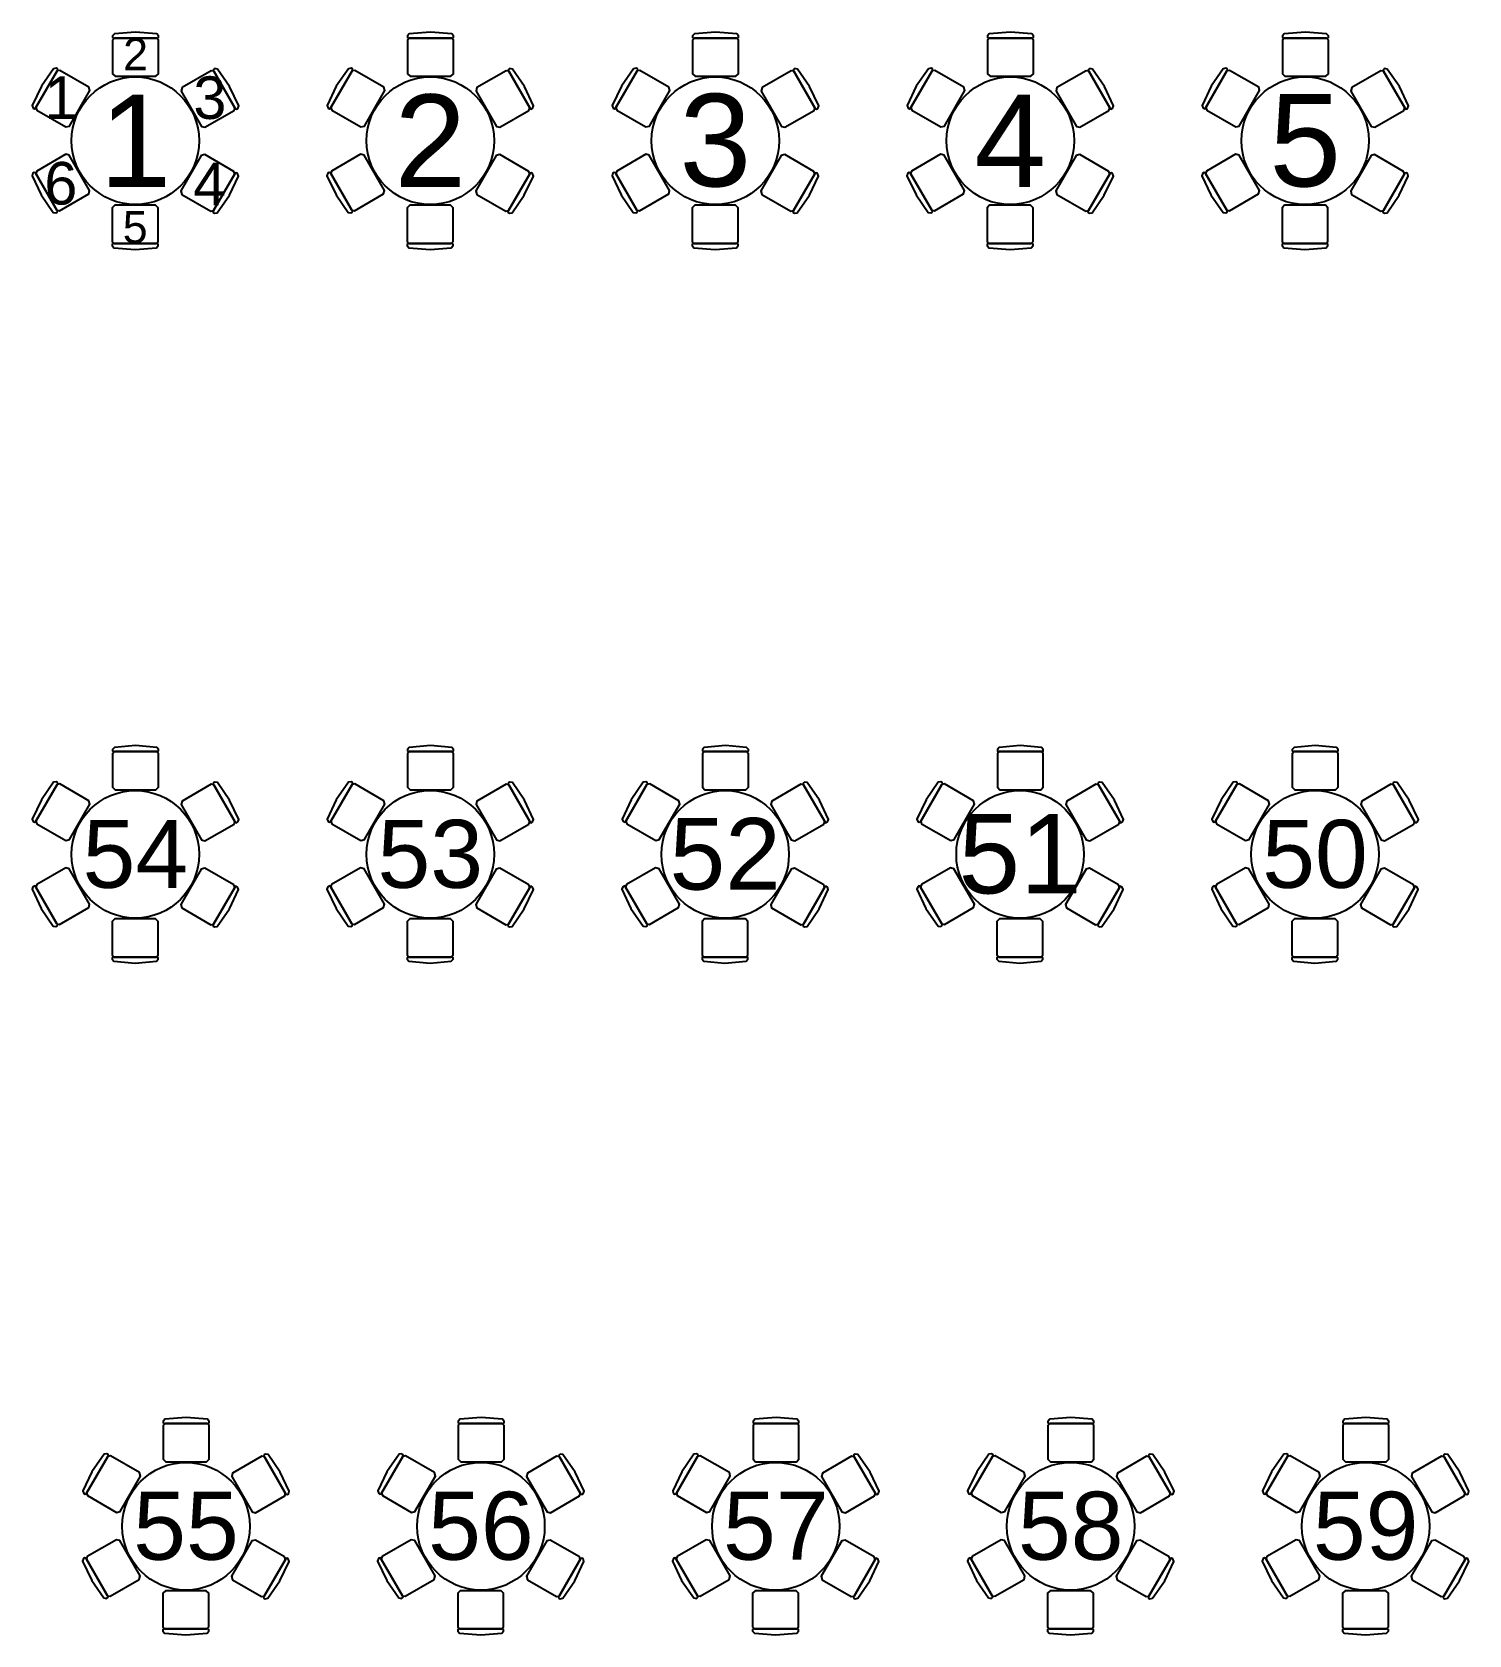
# Model space of a CAD drawing. Header units: metres. Extents: x 19 to 194, y 62 to 154.
# Drawn here: x 42.01 to 59.18, y 107.44 to 126.59 of the extents above; entities that cross this region are included whole.
import ezdxf

# ---------------------------------------------------------------- set-up
doc = ezdxf.new("R2010")
doc.units = ezdxf.units.M
doc.header["$MEASUREMENT"] = 0
doc.layers.add('[labels]', color=7, linetype='Continuous')
doc.layers.add('Layer 15', color=7, linetype='Continuous')
doc.styles.add('Arial', font='Arial.ttf')

msp = doc.modelspace()

# ---------------------------------------------------------------- linework, layer by layer
at = {"layer": 'Layer 15', "color": 18, "lineweight": 25, "true_color": 0x000000}
for points in [[(43.4983, 126.5203), (43.5089, 126.5185), (43.5195, 126.5286), (43.5195, 126.5461), (43.4988, 126.5711), (43.2452, 126.592), (42.9915, 126.5711), (42.9708, 126.5461), (42.9708, 126.5286), (42.9814, 126.5185), (42.992, 126.5203), (42.9708, 126.4952), (42.9708, 126.0942), (43.0013, 126.0637), (43.489, 126.0637), (43.5195, 126.0942), (43.5195, 126.4952), (43.4983, 126.5203), (42.992, 126.5203)], [(47.0223, 126.5203), (47.0329, 126.5185), (47.0435, 126.5286), (47.0435, 126.5461), (47.0228, 126.5711), (46.7692, 126.592), (46.5155, 126.5711), (46.4948, 126.5461), (46.4948, 126.5286), (46.5054, 126.5185), (46.516, 126.5203), (46.4948, 126.4952), (46.4948, 126.0942), (46.5253, 126.0637), (47.013, 126.0637), (47.0435, 126.0942), (47.0435, 126.4952), (47.0223, 126.5203), (46.516, 126.5203)], [(50.4288, 126.5203), (50.4394, 126.5185), (50.45, 126.5286), (50.45, 126.5461), (50.4293, 126.5711), (50.1757, 126.592), (49.922, 126.5711), (49.9013, 126.5461), (49.9013, 126.5286), (49.9119, 126.5185), (49.9225, 126.5203), (49.9013, 126.4952), (49.9013, 126.0942), (49.9318, 126.0637), (50.4195, 126.0637), (50.45, 126.0942), (50.45, 126.4952), (50.4288, 126.5203), (49.9225, 126.5203)], [(53.9528, 126.5203), (53.9634, 126.5185), (53.974, 126.5286), (53.974, 126.5461), (53.9533, 126.5711), (53.6997, 126.592), (53.446, 126.5711), (53.4253, 126.5461), (53.4253, 126.5286), (53.4359, 126.5185), (53.4465, 126.5203), (53.4253, 126.4952), (53.4253, 126.0942), (53.4558, 126.0637), (53.9435, 126.0637), (53.974, 126.0942), (53.974, 126.4952), (53.9528, 126.5203), (53.4465, 126.5203)], [(57.4768, 126.5203), (57.4874, 126.5185), (57.498, 126.5286), (57.498, 126.5461), (57.4773, 126.5711), (57.2237, 126.592), (56.97, 126.5711), (56.9493, 126.5461), (56.9493, 126.5286), (56.9599, 126.5185), (56.9705, 126.5203), (56.9493, 126.4952), (56.9493, 126.0942), (56.9798, 126.0637), (57.4675, 126.0637), (57.498, 126.0942), (57.498, 126.4952), (57.4768, 126.5203), (56.9705, 126.5203)], [(42.3079, 126.1282), (42.3148, 126.1365), (42.3113, 126.1508), (42.2961, 126.1595), (42.2641, 126.154), (42.1192, 125.9449), (42.0105, 125.7147), (42.0218, 125.6843), (42.0369, 125.6756), (42.051, 125.6797), (42.0548, 125.6898), (42.0659, 125.6589), (42.4132, 125.4584), (42.4548, 125.4695), (42.6986, 125.8919), (42.6875, 125.9335), (42.3402, 126.134), (42.3079, 126.1282), (42.0548, 125.6898)], [(44.433, 125.6854), (44.4367, 125.6753), (44.4508, 125.6712), (44.466, 125.6799), (44.4772, 125.7103), (44.3686, 125.9405), (44.2236, 126.1496), (44.1916, 126.1551), (44.1765, 126.1464), (44.173, 126.1321), (44.1799, 126.1238), (44.1475, 126.1296), (43.8003, 125.9291), (43.7891, 125.8875), (44.0329, 125.4651), (44.0746, 125.454), (44.4219, 125.6545), (44.433, 125.6854), (44.1799, 126.1238)], [(45.8319, 126.1282), (45.8388, 126.1365), (45.8353, 126.1508), (45.8201, 126.1595), (45.7881, 126.154), (45.6432, 125.9449), (45.5345, 125.7147), (45.5458, 125.6843), (45.5609, 125.6756), (45.575, 125.6797), (45.5788, 125.6898), (45.5899, 125.6589), (45.9372, 125.4584), (45.9788, 125.4695), (46.2226, 125.8919), (46.2115, 125.9335), (45.8642, 126.134), (45.8319, 126.1282), (45.5788, 125.6898)], [(47.957, 125.6854), (47.9607, 125.6753), (47.9748, 125.6712), (47.99, 125.6799), (48.0012, 125.7103), (47.8926, 125.9405), (47.7476, 126.1496), (47.7156, 126.1551), (47.7005, 126.1464), (47.697, 126.1321), (47.7039, 126.1238), (47.6715, 126.1296), (47.3243, 125.9291), (47.3131, 125.8875), (47.5569, 125.4651), (47.5986, 125.454), (47.9459, 125.6545), (47.957, 125.6854), (47.7039, 126.1238)], [(49.2384, 126.1282), (49.2453, 126.1365), (49.2418, 126.1508), (49.2266, 126.1595), (49.1946, 126.154), (49.0497, 125.9449), (48.941, 125.7147), (48.9523, 125.6843), (48.9674, 125.6756), (48.9815, 125.6797), (48.9853, 125.6898), (48.9964, 125.6589), (49.3437, 125.4584), (49.3853, 125.4695), (49.6291, 125.8919), (49.618, 125.9335), (49.2707, 126.134), (49.2384, 126.1282), (48.9853, 125.6898)], [(51.3635, 125.6854), (51.3672, 125.6753), (51.3813, 125.6712), (51.3965, 125.6799), (51.4077, 125.7103), (51.2991, 125.9405), (51.1541, 126.1496), (51.1221, 126.1551), (51.107, 126.1464), (51.1035, 126.1321), (51.1104, 126.1238), (51.078, 126.1296), (50.7308, 125.9291), (50.7196, 125.8875), (50.9634, 125.4651), (51.0051, 125.454), (51.3524, 125.6545), (51.3635, 125.6854), (51.1104, 126.1238)], [(52.7624, 126.1282), (52.7693, 126.1365), (52.7658, 126.1508), (52.7506, 126.1595), (52.7186, 126.154), (52.5737, 125.9449), (52.465, 125.7147), (52.4763, 125.6843), (52.4914, 125.6756), (52.5055, 125.6797), (52.5093, 125.6898), (52.5204, 125.6589), (52.8677, 125.4584), (52.9093, 125.4695), (53.1531, 125.8919), (53.142, 125.9335), (52.7947, 126.134), (52.7624, 126.1282), (52.5093, 125.6898)], [(54.8875, 125.6854), (54.8912, 125.6753), (54.9053, 125.6712), (54.9205, 125.6799), (54.9317, 125.7103), (54.8231, 125.9405), (54.6781, 126.1496), (54.6461, 126.1551), (54.631, 126.1464), (54.6275, 126.1321), (54.6344, 126.1238), (54.602, 126.1296), (54.2548, 125.9291), (54.2436, 125.8875), (54.4874, 125.4651), (54.5291, 125.454), (54.8764, 125.6545), (54.8875, 125.6854), (54.6344, 126.1238)], [(56.2864, 126.1282), (56.2933, 126.1365), (56.2898, 126.1508), (56.2746, 126.1595), (56.2426, 126.154), (56.0977, 125.9449), (55.989, 125.7147), (56.0003, 125.6843), (56.0154, 125.6756), (56.0295, 125.6797), (56.0333, 125.6898), (56.0444, 125.6589), (56.3917, 125.4584), (56.4333, 125.4695), (56.6771, 125.8919), (56.666, 125.9335), (56.3187, 126.134), (56.2864, 126.1282), (56.0333, 125.6898)], [(58.4115, 125.6854), (58.4152, 125.6753), (58.4293, 125.6712), (58.4445, 125.6799), (58.4557, 125.7103), (58.3471, 125.9405), (58.2021, 126.1496), (58.1701, 126.1551), (58.155, 126.1464), (58.1515, 126.1321), (58.1584, 126.1238), (58.126, 126.1296), (57.7788, 125.9291), (57.7676, 125.8875), (58.0114, 125.4651), (58.0531, 125.454), (58.4004, 125.6545), (58.4115, 125.6854), (58.1584, 126.1238)], [(42.0523, 124.9012), (42.0485, 124.9113), (42.0344, 124.9154), (42.0193, 124.9067), (42.008, 124.8762), (42.1167, 124.6461), (42.2616, 124.4369), (42.2936, 124.4315), (42.3088, 124.4402), (42.3123, 124.4545), (42.3054, 124.4628), (42.3377, 124.4569), (42.685, 124.6575), (42.6961, 124.6991), (42.4523, 125.1214), (42.4107, 125.1326), (42.0634, 124.9321), (42.0523, 124.9012), (42.3054, 124.4628)], [(44.1773, 124.4585), (44.1704, 124.4502), (44.1739, 124.4359), (44.189, 124.4272), (44.221, 124.4326), (44.366, 124.6418), (44.4746, 124.8719), (44.4634, 124.9024), (44.4482, 124.9111), (44.4341, 124.907), (44.4304, 124.8969), (44.4193, 124.9278), (44.072, 125.1283), (44.0303, 125.1171), (43.7865, 124.6948), (43.7977, 124.6532), (44.1449, 124.4526), (44.1773, 124.4585), (44.4304, 124.8969)], [(45.5763, 124.9012), (45.5725, 124.9113), (45.5584, 124.9154), (45.5433, 124.9067), (45.532, 124.8762), (45.6407, 124.6461), (45.7856, 124.4369), (45.8176, 124.4315), (45.8328, 124.4402), (45.8363, 124.4545), (45.8294, 124.4628), (45.8617, 124.4569), (46.209, 124.6575), (46.2201, 124.6991), (45.9763, 125.1214), (45.9347, 125.1326), (45.5874, 124.9321), (45.5763, 124.9012), (45.8294, 124.4628)], [(47.7013, 124.4585), (47.6944, 124.4502), (47.6979, 124.4359), (47.713, 124.4272), (47.745, 124.4326), (47.89, 124.6418), (47.9986, 124.8719), (47.9874, 124.9024), (47.9722, 124.9111), (47.9581, 124.907), (47.9544, 124.8969), (47.9433, 124.9278), (47.596, 125.1283), (47.5543, 125.1171), (47.3105, 124.6948), (47.3217, 124.6532), (47.6689, 124.4526), (47.7013, 124.4585), (47.9544, 124.8969)], [(48.9828, 124.9012), (48.979, 124.9113), (48.9649, 124.9154), (48.9498, 124.9067), (48.9385, 124.8762), (49.0472, 124.6461), (49.1921, 124.4369), (49.2241, 124.4315), (49.2393, 124.4402), (49.2428, 124.4545), (49.2359, 124.4628), (49.2682, 124.4569), (49.6155, 124.6575), (49.6266, 124.6991), (49.3828, 125.1214), (49.3412, 125.1326), (48.9939, 124.9321), (48.9828, 124.9012), (49.2359, 124.4628)], [(51.1078, 124.4585), (51.1009, 124.4502), (51.1044, 124.4359), (51.1195, 124.4272), (51.1515, 124.4326), (51.2965, 124.6418), (51.4051, 124.8719), (51.3939, 124.9024), (51.3787, 124.9111), (51.3646, 124.907), (51.3609, 124.8969), (51.3498, 124.9278), (51.0025, 125.1283), (50.9608, 125.1171), (50.717, 124.6948), (50.7282, 124.6532), (51.0754, 124.4526), (51.1078, 124.4585), (51.3609, 124.8969)], [(52.5068, 124.9012), (52.503, 124.9113), (52.4889, 124.9154), (52.4738, 124.9067), (52.4625, 124.8762), (52.5712, 124.6461), (52.7161, 124.4369), (52.7481, 124.4315), (52.7633, 124.4402), (52.7668, 124.4545), (52.7599, 124.4628), (52.7922, 124.4569), (53.1395, 124.6575), (53.1506, 124.6991), (52.9068, 125.1214), (52.8652, 125.1326), (52.5179, 124.9321), (52.5068, 124.9012), (52.7599, 124.4628)], [(54.6318, 124.4585), (54.6249, 124.4502), (54.6284, 124.4359), (54.6435, 124.4272), (54.6755, 124.4326), (54.8205, 124.6418), (54.9291, 124.8719), (54.9179, 124.9024), (54.9027, 124.9111), (54.8886, 124.907), (54.8849, 124.8969), (54.8738, 124.9278), (54.5265, 125.1283), (54.4848, 125.1171), (54.241, 124.6948), (54.2522, 124.6532), (54.5994, 124.4526), (54.6318, 124.4585), (54.8849, 124.8969)], [(56.0308, 124.9012), (56.027, 124.9113), (56.0129, 124.9154), (55.9978, 124.9067), (55.9865, 124.8762), (56.0952, 124.6461), (56.2401, 124.4369), (56.2721, 124.4315), (56.2873, 124.4402), (56.2908, 124.4545), (56.2839, 124.4628), (56.3162, 124.4569), (56.6635, 124.6575), (56.6746, 124.6991), (56.4308, 125.1214), (56.3892, 125.1326), (56.0419, 124.9321), (56.0308, 124.9012), (56.2839, 124.4628)], [(58.1558, 124.4585), (58.1489, 124.4502), (58.1524, 124.4359), (58.1675, 124.4272), (58.1995, 124.4326), (58.3445, 124.6418), (58.4531, 124.8719), (58.4419, 124.9024), (58.4267, 124.9111), (58.4126, 124.907), (58.4089, 124.8969), (58.3978, 124.9278), (58.0505, 125.1283), (58.0088, 125.1171), (57.765, 124.6948), (57.7762, 124.6532), (58.1234, 124.4526), (58.1558, 124.4585), (58.4089, 124.8969)], [(42.987, 124.0663), (42.9764, 124.0681), (42.9658, 124.058), (42.9658, 124.0405), (42.9865, 124.0155), (43.2402, 123.9946), (43.4938, 124.0155), (43.5145, 124.0405), (43.5145, 124.058), (43.5039, 124.0681), (43.4933, 124.0663), (43.5145, 124.0914), (43.5145, 124.4924), (43.484, 124.5229), (42.9963, 124.5229), (42.9658, 124.4924), (42.9658, 124.0914), (42.987, 124.0663), (43.4933, 124.0663)], [(46.511, 124.0663), (46.5004, 124.0681), (46.4898, 124.058), (46.4898, 124.0405), (46.5105, 124.0155), (46.7642, 123.9946), (47.0178, 124.0155), (47.0385, 124.0405), (47.0385, 124.058), (47.0279, 124.0681), (47.0173, 124.0663), (47.0385, 124.0914), (47.0385, 124.4924), (47.008, 124.5229), (46.5203, 124.5229), (46.4898, 124.4924), (46.4898, 124.0914), (46.511, 124.0663), (47.0173, 124.0663)], [(49.9175, 124.0663), (49.9069, 124.0681), (49.8963, 124.058), (49.8963, 124.0405), (49.917, 124.0155), (50.1707, 123.9946), (50.4243, 124.0155), (50.445, 124.0405), (50.445, 124.058), (50.4344, 124.0681), (50.4238, 124.0663), (50.445, 124.0914), (50.445, 124.4924), (50.4145, 124.5229), (49.9268, 124.5229), (49.8963, 124.4924), (49.8963, 124.0914), (49.9175, 124.0663), (50.4238, 124.0663)], [(53.4415, 124.0663), (53.4309, 124.0681), (53.4203, 124.058), (53.4203, 124.0405), (53.441, 124.0155), (53.6947, 123.9946), (53.9483, 124.0155), (53.969, 124.0405), (53.969, 124.058), (53.9584, 124.0681), (53.9478, 124.0663), (53.969, 124.0914), (53.969, 124.4924), (53.9385, 124.5229), (53.4508, 124.5229), (53.4203, 124.4924), (53.4203, 124.0914), (53.4415, 124.0663), (53.9478, 124.0663)], [(56.9655, 124.0663), (56.9549, 124.0681), (56.9443, 124.058), (56.9443, 124.0405), (56.965, 124.0155), (57.2187, 123.9946), (57.4723, 124.0155), (57.493, 124.0405), (57.493, 124.058), (57.4824, 124.0681), (57.4718, 124.0663), (57.493, 124.0914), (57.493, 124.4924), (57.4625, 124.5229), (56.9748, 124.5229), (56.9443, 124.4924), (56.9443, 124.0914), (56.9655, 124.0663), (57.4718, 124.0663)], [(43.4983, 117.9963), (43.5089, 117.9945), (43.5195, 118.0046), (43.5195, 118.0221), (43.4988, 118.0471), (43.2452, 118.068), (42.9915, 118.0471), (42.9708, 118.0221), (42.9708, 118.0046), (42.9814, 117.9945), (42.992, 117.9963), (42.9708, 117.9712), (42.9708, 117.5702), (43.0013, 117.5397), (43.489, 117.5397), (43.5195, 117.5702), (43.5195, 117.9712), (43.4983, 117.9963), (42.992, 117.9963)], [(47.0223, 117.9963), (47.0329, 117.9945), (47.0435, 118.0046), (47.0435, 118.0221), (47.0228, 118.0471), (46.7692, 118.068), (46.5155, 118.0471), (46.4948, 118.0221), (46.4948, 118.0046), (46.5054, 117.9945), (46.516, 117.9963), (46.4948, 117.9712), (46.4948, 117.5702), (46.5253, 117.5397), (47.013, 117.5397), (47.0435, 117.5702), (47.0435, 117.9712), (47.0223, 117.9963), (46.516, 117.9963)], [(50.5463, 117.9963), (50.5569, 117.9945), (50.5675, 118.0046), (50.5675, 118.0221), (50.5468, 118.0471), (50.2932, 118.068), (50.0395, 118.0471), (50.0188, 118.0221), (50.0188, 118.0046), (50.0294, 117.9945), (50.04, 117.9963), (50.0188, 117.9712), (50.0188, 117.5702), (50.0493, 117.5397), (50.537, 117.5397), (50.5675, 117.5702), (50.5675, 117.9712), (50.5463, 117.9963), (50.04, 117.9963)], [(54.0703, 117.9963), (54.0809, 117.9945), (54.0915, 118.0046), (54.0915, 118.0221), (54.0708, 118.0471), (53.8172, 118.068), (53.5635, 118.0471), (53.5428, 118.0221), (53.5428, 118.0046), (53.5534, 117.9945), (53.564, 117.9963), (53.5428, 117.9712), (53.5428, 117.5702), (53.5733, 117.5397), (54.061, 117.5397), (54.0915, 117.5702), (54.0915, 117.9712), (54.0703, 117.9963), (53.564, 117.9963)], [(57.5943, 117.9963), (57.6049, 117.9945), (57.6155, 118.0046), (57.6155, 118.0221), (57.5948, 118.0471), (57.3412, 118.068), (57.0875, 118.0471), (57.0668, 118.0221), (57.0668, 118.0046), (57.0774, 117.9945), (57.088, 117.9963), (57.0668, 117.9712), (57.0668, 117.5702), (57.0973, 117.5397), (57.585, 117.5397), (57.6155, 117.5702), (57.6155, 117.9712), (57.5943, 117.9963), (57.088, 117.9963)], [(42.3079, 117.6042), (42.3148, 117.6125), (42.3113, 117.6268), (42.2961, 117.6355), (42.2641, 117.63), (42.1192, 117.4209), (42.0105, 117.1907), (42.0218, 117.1603), (42.0369, 117.1516), (42.051, 117.1557), (42.0548, 117.1658), (42.0659, 117.1349), (42.4132, 116.9344), (42.4548, 116.9455), (42.6986, 117.3679), (42.6875, 117.4095), (42.3402, 117.61), (42.3079, 117.6042), (42.0548, 117.1658)], [(44.433, 117.1614), (44.4367, 117.1513), (44.4508, 117.1472), (44.466, 117.1559), (44.4772, 117.1863), (44.3686, 117.4165), (44.2236, 117.6256), (44.1916, 117.6311), (44.1765, 117.6224), (44.173, 117.6081), (44.1799, 117.5998), (44.1475, 117.6056), (43.8003, 117.4051), (43.7891, 117.3635), (44.0329, 116.9411), (44.0746, 116.93), (44.4219, 117.1305), (44.433, 117.1614), (44.1799, 117.5998)], [(45.8319, 117.6042), (45.8388, 117.6125), (45.8353, 117.6268), (45.8201, 117.6355), (45.7881, 117.63), (45.6432, 117.4209), (45.5345, 117.1907), (45.5458, 117.1603), (45.5609, 117.1516), (45.575, 117.1557), (45.5788, 117.1658), (45.5899, 117.1349), (45.9372, 116.9344), (45.9788, 116.9455), (46.2226, 117.3679), (46.2115, 117.4095), (45.8642, 117.61), (45.8319, 117.6042), (45.5788, 117.1658)], [(47.957, 117.1614), (47.9607, 117.1513), (47.9748, 117.1472), (47.99, 117.1559), (48.0012, 117.1863), (47.8926, 117.4165), (47.7476, 117.6256), (47.7156, 117.6311), (47.7005, 117.6224), (47.697, 117.6081), (47.7039, 117.5998), (47.6715, 117.6056), (47.3243, 117.4051), (47.3131, 117.3635), (47.5569, 116.9411), (47.5986, 116.93), (47.9459, 117.1305), (47.957, 117.1614), (47.7039, 117.5998)], [(49.3559, 117.6042), (49.3628, 117.6125), (49.3593, 117.6268), (49.3441, 117.6355), (49.3121, 117.63), (49.1672, 117.4209), (49.0585, 117.1907), (49.0698, 117.1603), (49.0849, 117.1516), (49.099, 117.1557), (49.1028, 117.1658), (49.1139, 117.1349), (49.4612, 116.9344), (49.5028, 116.9455), (49.7466, 117.3679), (49.7355, 117.4095), (49.3882, 117.61), (49.3559, 117.6042), (49.1028, 117.1658)], [(51.481, 117.1614), (51.4847, 117.1513), (51.4988, 117.1472), (51.514, 117.1559), (51.5252, 117.1863), (51.4166, 117.4165), (51.2716, 117.6256), (51.2396, 117.6311), (51.2245, 117.6224), (51.221, 117.6081), (51.2279, 117.5998), (51.1955, 117.6056), (50.8483, 117.4051), (50.8371, 117.3635), (51.0809, 116.9411), (51.1226, 116.93), (51.4699, 117.1305), (51.481, 117.1614), (51.2279, 117.5998)], [(52.8799, 117.6042), (52.8868, 117.6125), (52.8833, 117.6268), (52.8681, 117.6355), (52.8361, 117.63), (52.6912, 117.4209), (52.5825, 117.1907), (52.5938, 117.1603), (52.6089, 117.1516), (52.623, 117.1557), (52.6268, 117.1658), (52.6379, 117.1349), (52.9852, 116.9344), (53.0268, 116.9455), (53.2706, 117.3679), (53.2595, 117.4095), (52.9122, 117.61), (52.8799, 117.6042), (52.6268, 117.1658)], [(55.005, 117.1614), (55.0087, 117.1513), (55.0228, 117.1472), (55.038, 117.1559), (55.0492, 117.1863), (54.9406, 117.4165), (54.7956, 117.6256), (54.7636, 117.6311), (54.7485, 117.6224), (54.745, 117.6081), (54.7519, 117.5998), (54.7195, 117.6056), (54.3723, 117.4051), (54.3611, 117.3635), (54.6049, 116.9411), (54.6466, 116.93), (54.9939, 117.1305), (55.005, 117.1614), (54.7519, 117.5998)], [(56.4039, 117.6042), (56.4108, 117.6125), (56.4073, 117.6268), (56.3921, 117.6355), (56.3601, 117.63), (56.2152, 117.4209), (56.1065, 117.1907), (56.1178, 117.1603), (56.1329, 117.1516), (56.147, 117.1557), (56.1508, 117.1658), (56.1619, 117.1349), (56.5092, 116.9344), (56.5508, 116.9455), (56.7946, 117.3679), (56.7835, 117.4095), (56.4362, 117.61), (56.4039, 117.6042), (56.1508, 117.1658)], [(58.529, 117.1614), (58.5327, 117.1513), (58.5468, 117.1472), (58.562, 117.1559), (58.5732, 117.1863), (58.4646, 117.4165), (58.3196, 117.6256), (58.2876, 117.6311), (58.2725, 117.6224), (58.269, 117.6081), (58.2759, 117.5998), (58.2435, 117.6056), (57.8963, 117.4051), (57.8851, 117.3635), (58.1289, 116.9411), (58.1706, 116.93), (58.5179, 117.1305), (58.529, 117.1614), (58.2759, 117.5998)], [(42.0523, 116.3772), (42.0485, 116.3873), (42.0344, 116.3914), (42.0193, 116.3827), (42.008, 116.3522), (42.1167, 116.1221), (42.2616, 115.9129), (42.2936, 115.9075), (42.3088, 115.9162), (42.3123, 115.9305), (42.3054, 115.9388), (42.3377, 115.9329), (42.685, 116.1335), (42.6961, 116.1751), (42.4523, 116.5974), (42.4107, 116.6086), (42.0634, 116.4081), (42.0523, 116.3772), (42.3054, 115.9388)], [(44.1773, 115.9345), (44.1704, 115.9262), (44.1739, 115.9119), (44.189, 115.9032), (44.221, 115.9086), (44.366, 116.1178), (44.4746, 116.3479), (44.4634, 116.3784), (44.4482, 116.3871), (44.4341, 116.383), (44.4304, 116.3729), (44.4193, 116.4038), (44.072, 116.6043), (44.0303, 116.5931), (43.7865, 116.1708), (43.7977, 116.1292), (44.1449, 115.9286), (44.1773, 115.9345), (44.4304, 116.3729)], [(45.5763, 116.3772), (45.5725, 116.3873), (45.5584, 116.3914), (45.5433, 116.3827), (45.532, 116.3522), (45.6407, 116.1221), (45.7856, 115.9129), (45.8176, 115.9075), (45.8328, 115.9162), (45.8363, 115.9305), (45.8294, 115.9388), (45.8617, 115.9329), (46.209, 116.1335), (46.2201, 116.1751), (45.9763, 116.5974), (45.9347, 116.6086), (45.5874, 116.4081), (45.5763, 116.3772), (45.8294, 115.9388)], [(47.7013, 115.9345), (47.6944, 115.9262), (47.6979, 115.9119), (47.713, 115.9032), (47.745, 115.9086), (47.89, 116.1178), (47.9986, 116.3479), (47.9874, 116.3784), (47.9722, 116.3871), (47.9581, 116.383), (47.9544, 116.3729), (47.9433, 116.4038), (47.596, 116.6043), (47.5543, 116.5931), (47.3105, 116.1708), (47.3217, 116.1292), (47.6689, 115.9286), (47.7013, 115.9345), (47.9544, 116.3729)], [(49.1003, 116.3772), (49.0965, 116.3873), (49.0824, 116.3914), (49.0673, 116.3827), (49.056, 116.3522), (49.1647, 116.1221), (49.3096, 115.9129), (49.3416, 115.9075), (49.3568, 115.9162), (49.3603, 115.9305), (49.3534, 115.9388), (49.3857, 115.9329), (49.733, 116.1335), (49.7441, 116.1751), (49.5003, 116.5974), (49.4587, 116.6086), (49.1114, 116.4081), (49.1003, 116.3772), (49.3534, 115.9388)], [(51.2253, 115.9345), (51.2184, 115.9262), (51.2219, 115.9119), (51.237, 115.9032), (51.269, 115.9086), (51.414, 116.1178), (51.5226, 116.3479), (51.5114, 116.3784), (51.4962, 116.3871), (51.4821, 116.383), (51.4784, 116.3729), (51.4673, 116.4038), (51.12, 116.6043), (51.0783, 116.5931), (50.8345, 116.1708), (50.8457, 116.1292), (51.1929, 115.9286), (51.2253, 115.9345), (51.4784, 116.3729)], [(52.6243, 116.3772), (52.6205, 116.3873), (52.6064, 116.3914), (52.5913, 116.3827), (52.58, 116.3522), (52.6887, 116.1221), (52.8336, 115.9129), (52.8656, 115.9075), (52.8808, 115.9162), (52.8843, 115.9305), (52.8774, 115.9388), (52.9097, 115.9329), (53.257, 116.1335), (53.2681, 116.1751), (53.0243, 116.5974), (52.9827, 116.6086), (52.6354, 116.4081), (52.6243, 116.3772), (52.8774, 115.9388)], [(54.7493, 115.9345), (54.7424, 115.9262), (54.7459, 115.9119), (54.761, 115.9032), (54.793, 115.9086), (54.938, 116.1178), (55.0466, 116.3479), (55.0354, 116.3784), (55.0202, 116.3871), (55.0061, 116.383), (55.0024, 116.3729), (54.9913, 116.4038), (54.644, 116.6043), (54.6023, 116.5931), (54.3585, 116.1708), (54.3697, 116.1292), (54.7169, 115.9286), (54.7493, 115.9345), (55.0024, 116.3729)], [(56.1483, 116.3772), (56.1445, 116.3873), (56.1304, 116.3914), (56.1153, 116.3827), (56.104, 116.3522), (56.2127, 116.1221), (56.3576, 115.9129), (56.3896, 115.9075), (56.4048, 115.9162), (56.4083, 115.9305), (56.4014, 115.9388), (56.4337, 115.9329), (56.781, 116.1335), (56.7921, 116.1751), (56.5483, 116.5974), (56.5067, 116.6086), (56.1594, 116.4081), (56.1483, 116.3772), (56.4014, 115.9388)], [(58.2733, 115.9345), (58.2664, 115.9262), (58.2699, 115.9119), (58.285, 115.9032), (58.317, 115.9086), (58.462, 116.1178), (58.5706, 116.3479), (58.5594, 116.3784), (58.5442, 116.3871), (58.5301, 116.383), (58.5264, 116.3729), (58.5153, 116.4038), (58.168, 116.6043), (58.1263, 116.5931), (57.8825, 116.1708), (57.8937, 116.1292), (58.2409, 115.9286), (58.2733, 115.9345), (58.5264, 116.3729)], [(42.987, 115.5423), (42.9764, 115.5441), (42.9658, 115.534), (42.9658, 115.5165), (42.9865, 115.4915), (43.2402, 115.4706), (43.4938, 115.4915), (43.5145, 115.5165), (43.5145, 115.534), (43.5039, 115.5441), (43.4933, 115.5423), (43.5145, 115.5674), (43.5145, 115.9684), (43.484, 115.9989), (42.9963, 115.9989), (42.9658, 115.9684), (42.9658, 115.5674), (42.987, 115.5423), (43.4933, 115.5423)], [(46.511, 115.5423), (46.5004, 115.5441), (46.4898, 115.534), (46.4898, 115.5165), (46.5105, 115.4915), (46.7642, 115.4706), (47.0178, 115.4915), (47.0385, 115.5165), (47.0385, 115.534), (47.0279, 115.5441), (47.0173, 115.5423), (47.0385, 115.5674), (47.0385, 115.9684), (47.008, 115.9989), (46.5203, 115.9989), (46.4898, 115.9684), (46.4898, 115.5674), (46.511, 115.5423), (47.0173, 115.5423)], [(50.035, 115.5423), (50.0244, 115.5441), (50.0138, 115.534), (50.0138, 115.5165), (50.0345, 115.4915), (50.2882, 115.4706), (50.5418, 115.4915), (50.5625, 115.5165), (50.5625, 115.534), (50.5519, 115.5441), (50.5413, 115.5423), (50.5625, 115.5674), (50.5625, 115.9684), (50.532, 115.9989), (50.0443, 115.9989), (50.0138, 115.9684), (50.0138, 115.5674), (50.035, 115.5423), (50.5413, 115.5423)], [(53.559, 115.5423), (53.5484, 115.5441), (53.5378, 115.534), (53.5378, 115.5165), (53.5585, 115.4915), (53.8122, 115.4706), (54.0658, 115.4915), (54.0865, 115.5165), (54.0865, 115.534), (54.0759, 115.5441), (54.0653, 115.5423), (54.0865, 115.5674), (54.0865, 115.9684), (54.056, 115.9989), (53.5683, 115.9989), (53.5378, 115.9684), (53.5378, 115.5674), (53.559, 115.5423), (54.0653, 115.5423)], [(57.083, 115.5423), (57.0724, 115.5441), (57.0618, 115.534), (57.0618, 115.5165), (57.0825, 115.4915), (57.3362, 115.4706), (57.5898, 115.4915), (57.6105, 115.5165), (57.6105, 115.534), (57.5999, 115.5441), (57.5893, 115.5423), (57.6105, 115.5674), (57.6105, 115.9684), (57.58, 115.9989), (57.0923, 115.9989), (57.0618, 115.9684), (57.0618, 115.5674), (57.083, 115.5423), (57.5893, 115.5423)], [(44.1031, 109.9698), (44.1137, 109.968), (44.1243, 109.9781), (44.1243, 109.9956), (44.1036, 110.0206), (43.85, 110.0415), (43.5963, 110.0206), (43.5756, 109.9956), (43.5756, 109.9781), (43.5862, 109.968), (43.5968, 109.9698), (43.5756, 109.9447), (43.5756, 109.5437), (43.6061, 109.5132), (44.0938, 109.5132), (44.1243, 109.5437), (44.1243, 109.9447), (44.1031, 109.9698), (43.5968, 109.9698)], [(47.6271, 109.9698), (47.6377, 109.968), (47.6483, 109.9781), (47.6483, 109.9956), (47.6276, 110.0206), (47.374, 110.0415), (47.1203, 110.0206), (47.0996, 109.9956), (47.0996, 109.9781), (47.1102, 109.968), (47.1208, 109.9698), (47.0996, 109.9447), (47.0996, 109.5437), (47.1301, 109.5132), (47.6178, 109.5132), (47.6483, 109.5437), (47.6483, 109.9447), (47.6271, 109.9698), (47.1208, 109.9698)], [(51.1511, 109.9698), (51.1617, 109.968), (51.1723, 109.9781), (51.1723, 109.9956), (51.1516, 110.0206), (50.898, 110.0415), (50.6443, 110.0206), (50.6236, 109.9956), (50.6236, 109.9781), (50.6342, 109.968), (50.6448, 109.9698), (50.6236, 109.9447), (50.6236, 109.5437), (50.6541, 109.5132), (51.1418, 109.5132), (51.1723, 109.5437), (51.1723, 109.9447), (51.1511, 109.9698), (50.6448, 109.9698)], [(54.6751, 109.9698), (54.6857, 109.968), (54.6963, 109.9781), (54.6963, 109.9956), (54.6756, 110.0206), (54.422, 110.0415), (54.1683, 110.0206), (54.1476, 109.9956), (54.1476, 109.9781), (54.1582, 109.968), (54.1688, 109.9698), (54.1476, 109.9447), (54.1476, 109.5437), (54.1781, 109.5132), (54.6658, 109.5132), (54.6963, 109.5437), (54.6963, 109.9447), (54.6751, 109.9698), (54.1688, 109.9698)], [(58.1991, 109.9698), (58.2097, 109.968), (58.2203, 109.9781), (58.2203, 109.9956), (58.1996, 110.0206), (57.946, 110.0415), (57.6923, 110.0206), (57.6716, 109.9956), (57.6716, 109.9781), (57.6822, 109.968), (57.6928, 109.9698), (57.6716, 109.9447), (57.6716, 109.5437), (57.7021, 109.5132), (58.1898, 109.5132), (58.2203, 109.5437), (58.2203, 109.9447), (58.1991, 109.9698), (57.6928, 109.9698)], [(42.9127, 109.5777), (42.9196, 109.586), (42.9161, 109.6003), (42.9009, 109.609), (42.8689, 109.6035), (42.724, 109.3944), (42.6153, 109.1642), (42.6266, 109.1338), (42.6417, 109.1251), (42.6558, 109.1292), (42.6596, 109.1393), (42.6707, 109.1084), (43.018, 108.9079), (43.0596, 108.919), (43.3034, 109.3414), (43.2923, 109.383), (42.945, 109.5835), (42.9127, 109.5777), (42.6596, 109.1393)], [(45.0378, 109.1349), (45.0415, 109.1248), (45.0556, 109.1207), (45.0708, 109.1294), (45.082, 109.1598), (44.9734, 109.39), (44.8284, 109.5991), (44.7964, 109.6046), (44.7813, 109.5959), (44.7778, 109.5816), (44.7847, 109.5733), (44.7523, 109.5791), (44.4051, 109.3786), (44.3939, 109.337), (44.6377, 108.9146), (44.6794, 108.9035), (45.0267, 109.104), (45.0378, 109.1349), (44.7847, 109.5733)], [(46.4367, 109.5777), (46.4436, 109.586), (46.4401, 109.6003), (46.4249, 109.609), (46.3929, 109.6035), (46.248, 109.3944), (46.1393, 109.1642), (46.1506, 109.1338), (46.1657, 109.1251), (46.1798, 109.1292), (46.1836, 109.1393), (46.1947, 109.1084), (46.542, 108.9079), (46.5836, 108.919), (46.8274, 109.3414), (46.8163, 109.383), (46.469, 109.5835), (46.4367, 109.5777), (46.1836, 109.1393)], [(48.5618, 109.1349), (48.5655, 109.1248), (48.5796, 109.1207), (48.5948, 109.1294), (48.606, 109.1598), (48.4974, 109.39), (48.3524, 109.5991), (48.3204, 109.6046), (48.3053, 109.5959), (48.3018, 109.5816), (48.3087, 109.5733), (48.2763, 109.5791), (47.9291, 109.3786), (47.9179, 109.337), (48.1617, 108.9146), (48.2034, 108.9035), (48.5507, 109.104), (48.5618, 109.1349), (48.3087, 109.5733)], [(49.9607, 109.5777), (49.9676, 109.586), (49.9641, 109.6003), (49.9489, 109.609), (49.9169, 109.6035), (49.772, 109.3944), (49.6633, 109.1642), (49.6746, 109.1338), (49.6897, 109.1251), (49.7038, 109.1292), (49.7076, 109.1393), (49.7187, 109.1084), (50.066, 108.9079), (50.1076, 108.919), (50.3514, 109.3414), (50.3403, 109.383), (49.993, 109.5835), (49.9607, 109.5777), (49.7076, 109.1393)], [(52.0858, 109.1349), (52.0895, 109.1248), (52.1036, 109.1207), (52.1188, 109.1294), (52.13, 109.1598), (52.0214, 109.39), (51.8764, 109.5991), (51.8444, 109.6046), (51.8293, 109.5959), (51.8258, 109.5816), (51.8327, 109.5733), (51.8003, 109.5791), (51.4531, 109.3786), (51.4419, 109.337), (51.6857, 108.9146), (51.7274, 108.9035), (52.0747, 109.104), (52.0858, 109.1349), (51.8327, 109.5733)], [(53.4847, 109.5777), (53.4916, 109.586), (53.4881, 109.6003), (53.4729, 109.609), (53.4409, 109.6035), (53.296, 109.3944), (53.1873, 109.1642), (53.1986, 109.1338), (53.2137, 109.1251), (53.2278, 109.1292), (53.2316, 109.1393), (53.2427, 109.1084), (53.59, 108.9079), (53.6316, 108.919), (53.8754, 109.3414), (53.8643, 109.383), (53.517, 109.5835), (53.4847, 109.5777), (53.2316, 109.1393)], [(55.6098, 109.1349), (55.6135, 109.1248), (55.6276, 109.1207), (55.6428, 109.1294), (55.654, 109.1598), (55.5454, 109.39), (55.4004, 109.5991), (55.3684, 109.6046), (55.3533, 109.5959), (55.3498, 109.5816), (55.3567, 109.5733), (55.3243, 109.5791), (54.9771, 109.3786), (54.9659, 109.337), (55.2097, 108.9146), (55.2514, 108.9035), (55.5987, 109.104), (55.6098, 109.1349), (55.3567, 109.5733)], [(57.0087, 109.5777), (57.0156, 109.586), (57.0121, 109.6003), (56.9969, 109.609), (56.9649, 109.6035), (56.82, 109.3944), (56.7113, 109.1642), (56.7226, 109.1338), (56.7377, 109.1251), (56.7518, 109.1292), (56.7556, 109.1393), (56.7667, 109.1084), (57.114, 108.9079), (57.1556, 108.919), (57.3994, 109.3414), (57.3883, 109.383), (57.041, 109.5835), (57.0087, 109.5777), (56.7556, 109.1393)], [(59.1338, 109.1349), (59.1375, 109.1248), (59.1516, 109.1207), (59.1668, 109.1294), (59.178, 109.1598), (59.0694, 109.39), (58.9244, 109.5991), (58.8924, 109.6046), (58.8773, 109.5959), (58.8738, 109.5816), (58.8807, 109.5733), (58.8483, 109.5791), (58.5011, 109.3786), (58.4899, 109.337), (58.7337, 108.9146), (58.7754, 108.9035), (59.1227, 109.104), (59.1338, 109.1349), (58.8807, 109.5733)], [(42.6571, 108.3507), (42.6533, 108.3608), (42.6392, 108.3649), (42.6241, 108.3562), (42.6128, 108.3257), (42.7215, 108.0956), (42.8664, 107.8864), (42.8984, 107.881), (42.9136, 107.8897), (42.9171, 107.904), (42.9102, 107.9123), (42.9425, 107.9064), (43.2898, 108.107), (43.3009, 108.1486), (43.0571, 108.5709), (43.0155, 108.5821), (42.6682, 108.3816), (42.6571, 108.3507), (42.9102, 107.9123)], [(44.7821, 107.908), (44.7752, 107.8997), (44.7787, 107.8854), (44.7938, 107.8767), (44.8258, 107.8821), (44.9708, 108.0913), (45.0794, 108.3214), (45.0682, 108.3519), (45.053, 108.3606), (45.0389, 108.3565), (45.0352, 108.3464), (45.0241, 108.3773), (44.6768, 108.5778), (44.6351, 108.5666), (44.3913, 108.1443), (44.4025, 108.1027), (44.7497, 107.9021), (44.7821, 107.908), (45.0352, 108.3464)], [(46.1811, 108.3507), (46.1773, 108.3608), (46.1632, 108.3649), (46.1481, 108.3562), (46.1368, 108.3257), (46.2455, 108.0956), (46.3904, 107.8864), (46.4224, 107.881), (46.4376, 107.8897), (46.4411, 107.904), (46.4342, 107.9123), (46.4665, 107.9064), (46.8138, 108.107), (46.8249, 108.1486), (46.5811, 108.5709), (46.5395, 108.5821), (46.1922, 108.3816), (46.1811, 108.3507), (46.4342, 107.9123)], [(48.3061, 107.908), (48.2992, 107.8997), (48.3027, 107.8854), (48.3178, 107.8767), (48.3498, 107.8821), (48.4948, 108.0913), (48.6034, 108.3214), (48.5922, 108.3519), (48.577, 108.3606), (48.5629, 108.3565), (48.5592, 108.3464), (48.5481, 108.3773), (48.2008, 108.5778), (48.1591, 108.5666), (47.9153, 108.1443), (47.9265, 108.1027), (48.2737, 107.9021), (48.3061, 107.908), (48.5592, 108.3464)], [(49.7051, 108.3507), (49.7013, 108.3608), (49.6872, 108.3649), (49.6721, 108.3562), (49.6608, 108.3257), (49.7695, 108.0956), (49.9144, 107.8864), (49.9464, 107.881), (49.9616, 107.8897), (49.9651, 107.904), (49.9582, 107.9123), (49.9905, 107.9064), (50.3378, 108.107), (50.3489, 108.1486), (50.1051, 108.5709), (50.0635, 108.5821), (49.7162, 108.3816), (49.7051, 108.3507), (49.9582, 107.9123)], [(51.8301, 107.908), (51.8232, 107.8997), (51.8267, 107.8854), (51.8418, 107.8767), (51.8738, 107.8821), (52.0188, 108.0913), (52.1274, 108.3214), (52.1162, 108.3519), (52.101, 108.3606), (52.0869, 108.3565), (52.0832, 108.3464), (52.0721, 108.3773), (51.7248, 108.5778), (51.6831, 108.5666), (51.4393, 108.1443), (51.4505, 108.1027), (51.7977, 107.9021), (51.8301, 107.908), (52.0832, 108.3464)], [(53.2291, 108.3507), (53.2253, 108.3608), (53.2112, 108.3649), (53.1961, 108.3562), (53.1848, 108.3257), (53.2935, 108.0956), (53.4384, 107.8864), (53.4704, 107.881), (53.4856, 107.8897), (53.4891, 107.904), (53.4822, 107.9123), (53.5145, 107.9064), (53.8618, 108.107), (53.8729, 108.1486), (53.6291, 108.5709), (53.5875, 108.5821), (53.2402, 108.3816), (53.2291, 108.3507), (53.4822, 107.9123)], [(55.3541, 107.908), (55.3472, 107.8997), (55.3507, 107.8854), (55.3658, 107.8767), (55.3978, 107.8821), (55.5428, 108.0913), (55.6514, 108.3214), (55.6402, 108.3519), (55.625, 108.3606), (55.6109, 108.3565), (55.6072, 108.3464), (55.5961, 108.3773), (55.2488, 108.5778), (55.2071, 108.5666), (54.9633, 108.1443), (54.9745, 108.1027), (55.3217, 107.9021), (55.3541, 107.908), (55.6072, 108.3464)], [(56.7531, 108.3507), (56.7493, 108.3608), (56.7352, 108.3649), (56.7201, 108.3562), (56.7088, 108.3257), (56.8175, 108.0956), (56.9624, 107.8864), (56.9944, 107.881), (57.0096, 107.8897), (57.0131, 107.904), (57.0062, 107.9123), (57.0385, 107.9064), (57.3858, 108.107), (57.3969, 108.1486), (57.1531, 108.5709), (57.1115, 108.5821), (56.7642, 108.3816), (56.7531, 108.3507), (57.0062, 107.9123)], [(58.8781, 107.908), (58.8712, 107.8997), (58.8747, 107.8854), (58.8898, 107.8767), (58.9218, 107.8821), (59.0668, 108.0913), (59.1754, 108.3214), (59.1642, 108.3519), (59.149, 108.3606), (59.1349, 108.3565), (59.1312, 108.3464), (59.1201, 108.3773), (58.7728, 108.5778), (58.7311, 108.5666), (58.4873, 108.1443), (58.4985, 108.1027), (58.8457, 107.9021), (58.8781, 107.908), (59.1312, 108.3464)], [(43.5918, 107.5158), (43.5812, 107.5176), (43.5706, 107.5075), (43.5706, 107.49), (43.5913, 107.465), (43.845, 107.4441), (44.0986, 107.465), (44.1193, 107.49), (44.1193, 107.5075), (44.1087, 107.5176), (44.0981, 107.5158), (44.1193, 107.5409), (44.1193, 107.9419), (44.0888, 107.9724), (43.6011, 107.9724), (43.5706, 107.9419), (43.5706, 107.5409), (43.5918, 107.5158), (44.0981, 107.5158)], [(47.1158, 107.5158), (47.1052, 107.5176), (47.0946, 107.5075), (47.0946, 107.49), (47.1153, 107.465), (47.369, 107.4441), (47.6226, 107.465), (47.6433, 107.49), (47.6433, 107.5075), (47.6327, 107.5176), (47.6221, 107.5158), (47.6433, 107.5409), (47.6433, 107.9419), (47.6128, 107.9724), (47.1251, 107.9724), (47.0946, 107.9419), (47.0946, 107.5409), (47.1158, 107.5158), (47.6221, 107.5158)], [(50.6398, 107.5158), (50.6292, 107.5176), (50.6186, 107.5075), (50.6186, 107.49), (50.6393, 107.465), (50.893, 107.4441), (51.1466, 107.465), (51.1673, 107.49), (51.1673, 107.5075), (51.1567, 107.5176), (51.1461, 107.5158), (51.1673, 107.5409), (51.1673, 107.9419), (51.1368, 107.9724), (50.6491, 107.9724), (50.6186, 107.9419), (50.6186, 107.5409), (50.6398, 107.5158), (51.1461, 107.5158)], [(54.1638, 107.5158), (54.1532, 107.5176), (54.1426, 107.5075), (54.1426, 107.49), (54.1633, 107.465), (54.417, 107.4441), (54.6706, 107.465), (54.6913, 107.49), (54.6913, 107.5075), (54.6807, 107.5176), (54.6701, 107.5158), (54.6913, 107.5409), (54.6913, 107.9419), (54.6608, 107.9724), (54.1731, 107.9724), (54.1426, 107.9419), (54.1426, 107.5409), (54.1638, 107.5158), (54.6701, 107.5158)], [(57.6878, 107.5158), (57.6772, 107.5176), (57.6666, 107.5075), (57.6666, 107.49), (57.6873, 107.465), (57.941, 107.4441), (58.1946, 107.465), (58.2153, 107.49), (58.2153, 107.5075), (58.2047, 107.5176), (58.1941, 107.5158), (58.2153, 107.5409), (58.2153, 107.9419), (58.1848, 107.9724), (57.6971, 107.9724), (57.6666, 107.9419), (57.6666, 107.5409), (57.6878, 107.5158), (58.1941, 107.5158)]]:
    msp.add_lwpolyline(points, close=True, dxfattribs=at)
for centre in [(43.2426, 125.2933), (46.7666, 125.2933), (50.1731, 125.2933), (53.6971, 125.2933), (57.2211, 125.2933), (43.2426, 116.7693), (46.7666, 116.7693), (50.2906, 116.7693), (53.8146, 116.7693), (57.3386, 116.7693), (43.8474, 108.7428), (47.3714, 108.7428), (50.8954, 108.7428), (54.4194, 108.7428), (57.9434, 108.7428)]:
    msp.add_circle(centre, 0.762, dxfattribs=at)

# ---------------------------------------------------------------- texts
at = {"layer": '[labels]', "color": 18, "true_color": 0x000000, "attachment_point": 5, "line_spacing_factor": 0.85, "style": 'Arial'}
for s, insert, char_height, width in [('2', (43.2452, 126.3278), 0.383, 0.5487), ('1', (42.3546, 125.8089), 0.5083, 0.6881), ('3', (44.1332, 125.8046), 0.5083, 0.6881), ('1', (43.2426, 125.2933), 1.1049, 1.524), ('2', (46.7666, 125.2933), 1.1049, 1.524), ('3', (50.1731, 125.2933), 1.1049, 1.524), ('4', (53.6971, 125.2933), 1.1049, 1.524), ('5', (57.2211, 125.2933), 1.1049, 1.524), ('6', (42.3521, 124.782), 0.5083, 0.6881), ('4', (44.1305, 124.7777), 0.5083, 0.6881), ('5', (43.2401, 124.2588), 0.383, 0.5487), ('53', (46.7666, 116.7693), 0.8122, 1.524), ('52', (50.2906, 116.7693), 0.85495, 1.524), ('51', (53.8146, 116.7693), 0.94731, 1.524), ('50', (57.3386, 116.7693), 0.8122, 1.524), ('54', (43.2426, 116.7693), 0.8122, 1.524), ('55', (43.8474, 108.7428), 0.8122, 1.524), ('56', (47.3714, 108.7428), 0.8122, 1.524), ('57', (50.8954, 108.7428), 0.8122, 1.524), ('58', (54.4194, 108.7428), 0.8122, 1.524), ('59', (57.9434, 108.7428), 0.8122, 1.524)]:
    msp.add_mtext(s, dxfattribs=dict(at, insert=insert, char_height=char_height, width=width))

doc.saveas('drawing.dxf')
